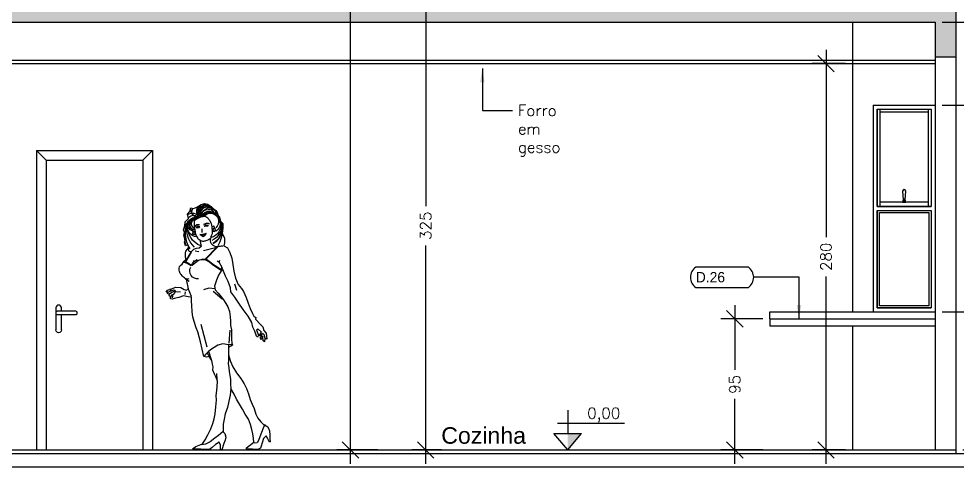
# Model space of a CAD drawing. Header units: millimetres. Extents: x -4228 to 27092, y -6721 to 984.
# Drawn here: x 24663 to 25344, y -1583 to -1258 of the extents above; entities that cross this region are included whole.
import ezdxf
from ezdxf.enums import TextEntityAlignment as Align

# ---------------------------------------------------------------- set-up
doc = ezdxf.new("R2010")
doc.units = ezdxf.units.MM
doc.header["$LTSCALE"] = 50
doc.layers.get('0').update_dxf_attribs({"lineweight": 0})
for name, color, linetype in [('bancadas', 3, 'Continuous'), ('borda100', 3, 'Continuous'), ('cobertura', 2, 'Continuous'), ('cota', 1, 'Continuous'), ('esquadrias', 3, 'Continuous'), ('gesso', 7, 'Continuous'), ('HACHURA', 2, 'Continuous'), ('hatch', 2, 'Continuous'), ('PAREDE2', 4, 'Continuous'), ('PAREDES', 6, 'Continuous'), ('PENA01', 3, 'Continuous'), ('PENA02', 2, 'Continuous'), ('piso', 2, 'Continuous'), ('QLEADER', 7, 'Continuous'), ('TEXTO', 7, 'Continuous'), ('textocod_100', 7, 'Continuous')]:
    doc.layers.add(name, color=color, linetype=linetype)
doc.styles.add('ARIAL', font='arial.ttf')
doc.styles.add('CODIGO', font='bgothl.ttf')
doc.styles.add('COTA', font='simplex.shx')
doc.styles.add('ROMANS', font='romans.shx')
doc.dimstyles.new('1_50', dxfattribs={"dimscale": 0, "dimtxt": 8, "dimasz": 12, "dimexe": 10, "dimexo": 5, "dimgap": 4, "dimtad": 0, "dimdec": 0, "dimzin": 1, "dimdsep": 46, "dimtxsty": 'ROMANS', "dimblk": 'OBLIQUE', "dimcen": 10, "dimdle": 10, "dimclrd": 1, "dimclre": 1, "dimclrt": 7, "dimaunit": 1, "dimadec": 0, "dimazin": 0, "dimtm": 1e-09, "dimtfac": 1, "dimtdec": 0, "dimtmove": 2, "dimatfit": 3, "dimldrblk": 'OBLIQUE', "dimfxl": 1, "dimtolj": 1, "dimtzin": 0, "dimarcsym": 0})
doc.dimstyles.new('LEADER_50', dxfattribs={"dimscale": 0, "dimtxt": 8, "dimasz": 10, "dimexe": 10, "dimexo": 5, "dimgap": 4, "dimtad": 0, "dimdec": 0, "dimzin": 1, "dimdsep": 46, "dimtxsty": 'ROMANS', "dimcen": 10, "dimdle": 10, "dimclrd": 9, "dimclre": 9, "dimclrt": 7, "dimaunit": 1, "dimadec": 0, "dimazin": 0, "dimtm": 1e-09, "dimtfac": 1, "dimtdec": 0, "dimtmove": 2, "dimatfit": 3, "dimfxl": 1, "dimtolj": 1, "dimtzin": 0, "dimarcsym": 0})

# ---------------------------------------------------------------- blocks, each defined once
blk = doc.blocks.new('MAÇANETA')
at = {"layer": 'PENA01', "linetype": 'Continuous', "lineweight": 30}
for p, q in [((-4.49, 194.51), (-4.49, -15.49)), ((-13.49, 69.51), (-13.49, 69.51))]:
    blk.add_line(p, q, dxfattribs=at)
at = {"layer": 'PENA01', "linetype": 'Continuous', "lineweight": 30, "flags": 128}
for points in [[(-15.49, 85.01), (-15.49, 87.51, -0.414214), (-13.49, 89.51, -0.414214), (-11.49, 87.51), (-11.49, 71.51)], [(-15.49, 71.51), (-15.49, 82.67, -0.414214)]]:
    blk.add_lwpolyline(points, format="xyb", dxfattribs=at)
at = {"layer": 'PENA01', "linetype": 'Continuous', "lineweight": 30}
for start, end in [(180, 270), (270, 0)]:
    blk.add_arc((-13.49, 71.51), 2, start, end, dxfattribs=at)
at = {"layer": 'PENA02', "linetype": 'Continuous', "lineweight": 30, "flags": 128}
blk.add_lwpolyline([(-11.44, 84.01), (-11.44, 83.67, -0.414214), (-12.44, 82.67), (-26.01, 82.67, -0.414214), (-27.01, 83.67), (-27.01, 84.01, -0.414214), (-26.01, 85.01), (-12.44, 85.01, -0.414214)], format="xyb", close=True, dxfattribs=at)
blk = doc.blocks.new('Maçaneta_01')
at = {"layer": 'cobertura', "linetype": 'Continuous', "lineweight": 30, "xscale": -1}
blk.add_blockref('MAÇANETA', (-17199.69, -15067.91), dxfattribs=at)
blk = doc.blocks.new('A$C09BD5356')
at = {"color": 3}
for p, q in [((-2007.7, 2128.61), (-1999.16, 2119.9)), ((-1992.03, 2125.88), (-1994.66, 2125.35)), ((-1989.31, 2125), (-1985.37, 2118.32)), ((-1985.31, 2106.65), (-1987.9, 2104.86)), ((-2010.75, 2092.43), (-2004.46, 2097.88)), ((-2015.45, 2062.25), (-2016.21, 2071.08)), ((-2000.43, 2059.36), (-1996.21, 2074.93)), ((-2015.25, 2059.27), (-2015.34, 2060.94))]:
    blk.add_line(p, q, dxfattribs=at)
for points in [[(-2002.85, 2002.95), (-2004.25, 2006.6), (-2005.08, 2009.97), (-2005.95, 2013.37), (-2006.35, 2018.17), (-2006.71, 2022.84), (-2006.59, 2026.09), (-2007.03, 2029.52), (-2007.34, 2032.1), (-2007.42, 2035.95), (-2006.53, 2038.42), (-2005.38, 2040.82), (-2004.2, 2043.46), (-2004.4, 2045.9), (-2004.08, 2047.7), (-2003.57, 2050.21), (-2001.82, 2053.02), (-1999.8, 2052.49), (-1997.96, 2052.9), (-1995.76, 2063.14), (-1993.89, 2069.98), (-1992.74, 2072.8), (-1991.34, 2077.17), (-1990.4, 2080.25), (-1989.96, 2083.71), (-1989.7, 2088.44), (-1989.54, 2090.95), (-1989.41, 2093.99), (-1987.19, 2094.12), (-1983.97, 2094.74), (-1980.8, 2093.76), (-1977.44, 2093.01), (-1976.1, 2092.51), (-1975.01, 2092.79), (-1975.1, 2094.37), (-1974.04, 2094.72), (-1974.21, 2095.85), (-1973.01, 2096.34), (-1973.08, 2097.26), (-1972.05, 2097.25), (-1972.82, 2098.81), (-1975.89, 2099.6), (-1978.5, 2100.75), (-1982.21, 2100.55), (-1984.41, 2099.26), (-1985.76, 2098.74), (-1987.48, 2099.73), (-1986.32, 2105.14), (-1986.18, 2105.59), (-1985.54, 2106.44), (-1984.72, 2107.22), (-1984.08, 2107.78), (-1983.26, 2108.44), (-1982.34, 2109.54), (-1981.6, 2110.31), (-1981.24, 2111.54), (-1980.98, 2112.6), (-1981.02, 2113.63), (-1981.25, 2115.04), (-1982.06, 2115.97), (-1982.98, 2116.78), (-1983.75, 2117.95), (-1984.55, 2118.77), (-1985.68, 2119.97), (-1985.38, 2122.41), (-1985.3, 2124.49), (-1985.62, 2125.59), (-1986.74, 2126.97), (-1987.58, 2128.47), (-1986.94, 2129.95), (-1985.35, 2129.27), (-1984.74, 2131.85), (-1985.19, 2133.15), (-1984.32, 2136.72), (-1984.7, 2138.66), (-1984.02, 2140.42), (-1984.92, 2143.15), (-1985.19, 2145.91), (-1987.34, 2148.11), (-1986.76, 2151.12), (-1988.47, 2152.99), (-1989.03, 2155.65), (-1990.91, 2155.1), (-1993.26, 2156.1), (-1996.12, 2157.77), (-1998.62, 2158.49), (-2000.68, 2158.07), (-2003.12, 2156.53), (-2005.68, 2153.69), (-2007.18, 2150.9), (-2008.96, 2149.04), (-2009.53, 2146.32), (-2011.17, 2144.77), (-2011.08, 2141.52), (-2010.71, 2137.81), (-2012.21, 2134.96), (-2012.34, 2131.43), (-2011.78, 2129.23), (-2014.36, 2127.86), (-2015.97, 2124.72), (-2017.48, 2120.74), (-2018.14, 2116.44), (-2018.76, 2111.78), (-2019.91, 2106.98), (-2021.74, 2102.57), (-2024.06, 2099.78), (-2025.41, 2097.81), (-2027.2, 2093.79), (-2028.59, 2089.67), (-2030.06, 2086.03), (-2031.74, 2082.61), (-2032.63, 2080.89), (-2033.91, 2079.91), (-2033.81, 2078.74), (-2037.4, 2074.7), (-2038.82, 2073.43), (-2039.4, 2070.89), (-2041.17, 2069.06), (-2041.51, 2064.86), (-2040.2, 2065.59), (-2040.03, 2063.15), (-2039.15, 2063.81), (-2038.92, 2066.89), (-2037.55, 2064.37), (-2036.98, 2065.79), (-2037.89, 2066.74), (-2038.28, 2068.3), (-2036.83, 2066.88), (-2036.48, 2067.48), (-2037.85, 2069.75), (-2035.54, 2071.75), (-2034.52, 2071.18), (-2035.77, 2067.58), (-2035.11, 2066.28), (-2034.36, 2067.08), (-2033.21, 2070.47), (-2031.83, 2073.11), (-2031.17, 2076.53), (-2028.75, 2080.83), (-2025.33, 2085.37), (-2022.34, 2089.88), (-2019.45, 2093.86), (-2016.68, 2097.59), (-2016.38, 2100.24), (-2014.81, 2104.65), (-2013.12, 2108.46), (-2011.66, 2111.84), (-2010.59, 2114.45), (-2010.1, 2113.17), (-2010.45, 2112.75), (-2008.07, 2109.11), (-2006.89, 2105.6), (-2005.31, 2101.59), (-2005.89, 2099.05), (-2007.88, 2096.63), (-2009.95, 2094.06), (-2011.69, 2092.06), (-2013.19, 2089.59), (-2014.61, 2087.16), (-2015.79, 2083.98), (-2016.27, 2080.41), (-2016.39, 2077.27), (-2016.55, 2074.41), (-2017.1, 2071.27), (-2017.15, 2067.7), (-2017.16, 2064.87), (-2017.46, 2062.12), (-2017.75, 2060.74), (-2015.18, 2059.14), (-2015.07, 2054.01), (-2016.5, 2049.57), (-2018.15, 2045.8), (-2020.6, 2041.7), (-2023.56, 2037.87), (-2026.02, 2034.07), (-2027.52, 2030.97), (-2028.91, 2027.09), (-2030.03, 2023.38), (-2031.42, 2019.96), (-2032.82, 2017.07), (-2034.04, 2013.23), (-2035.4, 2010.48), (-2037.35, 2007.87), (-2039.41, 2005.8), (-2039.95, 2005.77), (-2042.17, 2004.33), (-2043.47, 2001.75), (-2043.63, 1998.75), (-2043.74, 1996.17), (-2043.93, 1994.05), (-2043.47, 1993.91), (-2042.26, 1996.23), (-2041.04, 1998.13), (-2039.25, 1996.36), (-2038.41, 1993.43), (-2037.76, 1990.98), (-2037.2, 1989.6), (-2035.26, 1988.82), (-2031.65, 1989.01), (-2027.63, 1988.92), (-2027.45, 1989.87), (-2032.55, 1993.75), (-2032.36, 1996.29), (-2031.88, 1999.64), (-2031.27, 2002.57), (-2030.22, 2006.03), (-2028.83, 2009.7), (-2026.69, 2013.05), (-2024.77, 2016.71), (-2022.66, 2020.09), (-2020.67, 2023.58), (-2019.05, 2026.9), (-2016.7, 2030.98), (-2016.27, 2026.28), (-2015.33, 2022.13), (-2014.34, 2017.75), (-2012.87, 2013.33), (-2012.01, 2009.65), (-2011.32, 2006.36), (-2011.33, 2003.11), (-2011.45, 2001.06), (-2012.55, 1999.72), (-2013.24, 1997.35), (-2012.76, 1995.09), (-2011.81, 1992.86), (-2010.49, 1988.48), (-2009.64, 1988.64), (-2009.55, 1991.79), (-2008.62, 1993.91), (-2006.06, 1992.13), (-2003.74, 1990.03), (-2002.05, 1988.72), (-1990.24, 1989.11), (-1992.56, 1990.72), (-1997.04, 1992.65), (-1998.9, 1995.51), (-2000.79, 1998.81)], [(-1998.28, 2142.87), (-1998.91, 2143.44), (-1999.87, 2143.62), (-2001.07, 2143.34), (-2000.62, 2142.84), (-1999.38, 2142.84)], [(-1995.35, 2142.46), (-1994.15, 2142.74), (-1993.37, 2142.35), (-1992.7, 2141.92), (-1993.97, 2141.86), (-1994.86, 2142.08)]]:
    blk.add_lwpolyline(points, close=True, dxfattribs=at)
blk.add_lwpolyline([(-2011.43, 2128.98, -0.020284), (-2009.93, 2129.01, -0.026411), (-2008.78, 2128.93, -0.02537), (-2007.52, 2128.72, 0.052201), (-2006.91, 2128.64, 0.079649), (-2006.49, 2128.7, 0.0274), (-2005.35, 2129.13, 0.064224), (-2003.92, 2129.99, 0.095562), (-2003.18, 2130.84, 0.067457), (-2002.77, 2131.86, 0.068453), (-2002.65, 2132.93, 0.015418), (-2002.71, 2134.05, 0.036407), (-2002.78, 2134.52, 0.010682), (-2002.89, 2134.92, 0.005072), (-2003.13, 2135.76, 0.071926), (-2003.86, 2137.32, -0.136143), (-2004.14, 2138.2, -0.027759), (-2004.13, 2138.79, -0.010924), (-2003.98, 2140.29, -0.00111), (-2003.8, 2141.84, -0.00196), (-2003.69, 2142.72, -0.007774), (-2003.57, 2143.55, -0.008885), (-2003.44, 2144.27, -0.066599), (-2003.2, 2144.95, -0.028416), (-2002.37, 2146.42, -0.018952), (-2001.92, 2147.06, -0.012602), (-2001.19, 2147.97, -0.049379), (-2000.15, 2148.98, -0.081142), (-1999.37, 2149.42, -0.084835), (-1998.62, 2149.55, -0.051244), (-1997.37, 2149.44, -0.023778), (-1995.76, 2149.04, -0.035158), (-1994.71, 2148.65, -0.017377), (-1993.98, 2148.28, -0.010628), (-1992.81, 2147.61, -0.036371), (-1991.44, 2146.64, -0.213264), (-1991.3, 2146.37, -0.017518), (-1991.3, 2146.09, -0.004541), (-1991.34, 2145.02, -0.001839), (-1991.47, 2142.52, -0.010771), (-1991.5, 2142.09, -0.040879), (-1991.64, 2141.3, 0.023639), (-1991.93, 2139.94, 0.026713), (-1992.05, 2138.9, -0.033216), (-1992.16, 2138.06, -0.04038), (-1992.3, 2137.55, -0.014672), (-1992.84, 2136.2, -0.028256), (-1993.56, 2134.77, -0.074544), (-1993.94, 2134.3, -0.029759), (-1994.24, 2134.06, -0.014016), (-1994.9, 2133.6, -0.017969), (-1995.51, 2133.24, -0.01677), (-1996.18, 2132.9, -0.093125), (-1997.18, 2132.64, -0.057692), (-1998.82, 2132.73, -0.039623), (-1999.7, 2132.95, -0.026334), (-2000.95, 2133.45, -0.062157), (-2001.63, 2133.87, -0.041541), (-2002.5, 2134.7)], format="xyb", dxfattribs=at)
for points in [[(-2004.37, 2140.95), (-2005.57, 2141.24), (-2005.03, 2143.15), (-2004.15, 2142.55)], [(-1998.05, 2144.23), (-1999.11, 2144.73), (-2000.41, 2145.19), (-2001.79, 2144.7)], [(-1998.03, 2144.13), (-1999.09, 2144.63), (-2000.39, 2145.09), (-2001.77, 2144.6)], [(-1998.03, 2144.07), (-1999.09, 2144.57), (-2000.39, 2145.03), (-2001.77, 2144.54)], [(-1998.54, 2142.91), (-1999.19, 2143.46), (-1999.77, 2143.73), (-2000.56, 2143.69), (-2001.1, 2143.3), (-2001.37, 2143.32)], [(-1996.56, 2141.13), (-1996.6, 2138.62)], [(-1995.27, 2142.42), (-1994.5, 2142.8), (-1993.94, 2142.91), (-1993.54, 2142.58), (-1993, 2142.27), (-1992.71, 2141.96)], [(-1995.16, 2143.75), (-1994.05, 2143.92), (-1993.11, 2143.78), (-1992.05, 2142.95)], [(-1995.13, 2143.65), (-1994.03, 2143.83), (-1993.09, 2143.68), (-1992.03, 2142.86)], [(-1995.13, 2143.59), (-1994.03, 2143.77), (-1993.09, 2143.62), (-1992.03, 2142.8)], [(-1992.26, 2138.53), (-1990.74, 2139.26), (-1990.63, 2140.95), (-1991.93, 2140.75)], [(-1999.69, 2137.86), (-1998.21, 2137.25), (-1997.15, 2137.03), (-1995.34, 2137.27), (-1997.14, 2137.45), (-1998.09, 2137.67), (-1999.69, 2137.86), (-1998.21, 2136.82), (-1997.15, 2136.39), (-1995.52, 2137.16), (-1997.54, 2135.8), (-1998.42, 2136.33), (-1999.79, 2137.75)], [(-2007.26, 2128.6), (-1998.68, 2119.9)], [(-2006.12, 2127.9), (-1997.72, 2125.94)], [(-1995.19, 2133.58), (-1996.27, 2128.97), (-1994.86, 2127.69), (-1992.77, 2127.47), (-1990.84, 2126.85), (-1989.36, 2125.29), (-1987.98, 2125.43), (-1987.55, 2126.77), (-1987.73, 2128.05)], [(-1989.08, 2125.05), (-1985.26, 2118.7)], [(-2010.62, 2114.28), (-2008.59, 2118.18), (-2009.11, 2119.43)], [(-2010.32, 2112.16), (-2006.48, 2114.54), (-2004.13, 2116.12), (-2001.97, 2117.97), (-1999.44, 2119.46), (-1996.72, 2119.64), (-1994, 2119.11)], [(-2009.85, 2112.93), (-2006.94, 2114.75), (-2004.67, 2116.18), (-2002.66, 2117.94), (-1999.85, 2119.8), (-1997.45, 2120.14), (-1994.41, 2119.28), (-1992.33, 2117.72), (-1989.91, 2115.8), (-1988.14, 2116.7), (-1985.37, 2118.35), (-1983.99, 2117.84)], [(-2008.73, 2117.9), (-2007.31, 2118.85)], [(-1989.31, 2115.59), (-1987.06, 2116.82), (-1984.81, 2117.88), (-1983.4, 2117.53)], [(-2020.87, 2098.46), (-2019.51, 2102.87)], [(-2005.79, 2099.55), (-2001.51, 2100.06), (-1997.73, 2099.08)], [(-1989.41, 2094.3), (-1987.31, 2099.84)], [(-1985.1, 2095.69), (-1985.44, 2097.5)], [(-1978.58, 2097.82), (-1981.91, 2097.66)], [(-1976.37, 2095.55), (-1977.28, 2095.98), (-1977.95, 2097), (-1978.54, 2097.92), (-1977.31, 2097.74), (-1976.04, 2097.06), (-1974.31, 2095.92)], [(-1973.39, 2097.37), (-1974.87, 2098.08), (-1976.25, 2098.62), (-1977.31, 2098.87), (-1978.33, 2098.77), (-1978.05, 2098.17)], [(-1976.28, 2093.46), (-1976.58, 2094.49), (-1976.22, 2095.86), (-1975.1, 2094.23)], [(-1974.73, 2098.08), (-1975.47, 2099.32), (-1974.3, 2099.31)], [(-2040.45, 2065.45), (-2039.87, 2067.57), (-2038.63, 2068.98)], [(-2017.75, 2061.2), (-2015.13, 2060.93), (-2011.17, 2061.66), (-2007.71, 2060.87), (-2005.25, 2059.16), (-2002.57, 2057.48), (-2001.03, 2056.17), (-1999.3, 2054.42), (-1997.96, 2052.9)], [(-2003.39, 2050.7), (-2001.52, 2056.41)], [(-2016.88, 2030.91), (-2016.66, 2033.56), (-2016.6, 2037.2), (-2016.34, 2039.88), (-2015.86, 2042.6), (-2015.47, 2045.22), (-2015.17, 2048.08), (-2015.26, 2050.38), (-2015.24, 2054.33)], [(-2001.86, 2053.13), (-2000.39, 2055.42)], [(-2007.17, 2037.18), (-2007.11, 2041.14)], [(-2040.09, 2005.91), (-2039.14, 2003.39), (-2037.92, 2000.38), (-2036.77, 1997.55), (-2035.76, 1995.04), (-2034.92, 1993.41), (-2032.73, 1993.18)], [(-2011.45, 2001.23), (-2008.15, 1998.46), (-2005.64, 1996.51), (-2002.41, 1994.16), (-1999.23, 1992.55), (-1996.72, 1991.9)]]:
    blk.add_lwpolyline(points, dxfattribs=at)
at = {"color": 3, "const_width": 0.292}
for points in [[(-2000.34, 2143.16, 1), (-1999.72, 2143.16, 1)], [(-1994.44, 2142.31, 1), (-1993.81, 2142.31, 1)]]:
    blk.add_lwpolyline(points, format="xyb", close=True, dxfattribs=at)
at = {"color": 3}
for centre, radius in [((-2005.19, 2140.32), 1.06), ((-2005.19, 2140.32), 0.89), ((-1991.27, 2138.19), 1.06), ((-1991.27, 2138.19), 0.89)]:
    blk.add_circle(centre, radius, dxfattribs=at)
for centre, radius, start, end in [((-2001.97, 2146.97), 6.32, 25.76803, 159.6228), ((-2002.11, 2149.74), 5.75, 357.55725, 183.3533), ((-2001.31, 2148.98), 5.54, 9.12089, 132.07068), ((-2000.21, 2152.06), 5.03, 326.21807, 155.51311), ((-2000.51, 2151.41), 4.82, 340.08927, 140.70853), ((-2000.17, 2151.92), 5.42, 332.81955, 113.77013), ((-1999.81, 2152.22), 5.57, 329.53436, 89.66106), ((-1998.4, 2153.88), 4.37, 292.78242, 56.33863), ((-2000.94, 2153.26), 7.79, 325.53943, 17.135), ((-1993.6, 2152.88), 3.77, 258.87306, 27.18045), ((-1993.82, 2154.17), 4.7, 275.65499, 14.78785), ((-2002.29, 2145.13), 7.31, 38.94837, 207.60972), ((-2002.33, 2145.01), 6.93, 42.23833, 233.19616), ((-2002.64, 2146.14), 5.65, 43.02055, 229.71896), ((-2003.24, 2142.9), 9.72, 44.20624, 108.91934), ((-1990, 2146.25), 5.65, 57.16203, 146.66406), ((-1993.47, 2142.3), 6.76, 271.42575, 98.08075), ((-1993.19, 2144.59), 3.62, 303.08744, 89.48836), ((-1990.84, 2146.34), 4.1, 30.95329, 122.00946), ((-1991.84, 2144.06), 4.81, 288.74985, 104.19213), ((-1992.46, 2143.59), 3.98, 301.34345, 88.86674), ((-1991.21, 2144.19), 3.46, 283.82403, 101.36086), ((-1993.13, 2139.5), 8.84, 6.85231, 78.74714), ((-2004.09, 2135.21), 19.23, 343.78224, 39.14), ((-1998.58, 2142.19), 12.42, 167.68483, 243.11064), ((-1987.46, 2141), 23.4, 180.30597, 209.89033), ((-1999.64, 2142.99), 10.62, 167.95927, 248.89124), ((-1998.64, 2140.8), 11.57, 152.62091, 240.17903), ((-2000.09, 2144.54), 10.01, 176.46631, 250.85759), ((-2001.04, 2142.63), 14.19, 290.4539, 6.3601), ((-2002.85, 2140.77), 16.7, 311.89532, 20.18515), ((-2005.28, 2138.02), 19.9, 327.52217, 24.88727), ((-1993.85, 2111.97), 5.51, 263.88705, 28.27504), ((-1995.12, 2114.69), 5.45, 12.3558, 73.03677), ((-1973.33, 2120.65), 17.73, 184.40919, 188.28473), ((-1986.83, 2109.47), 3.14, 252.34939, 303.40743)]:
    blk.add_arc(centre, radius, start, end, dxfattribs=at)
blk = doc.blocks.new('MulherGostosa-1')
at = {"layer": 'hatch', "linetype": 'Continuous', "xscale": -1.050000000000182, "yscale": 1.050000000000182, "zscale": 1.05}
blk.add_blockref('A$C09BD5356', (-978.92, -2246.92), dxfattribs=at)
blk = doc.blocks.new('_OBLIQUE')
at = {"color": 0, "linetype": 'ByBlock'}
blk.add_line((-0.5, -0.5), (0.5, 0.5), dxfattribs=at)
blk = doc.blocks.new('*D235')
at = {"layer": 'cota', "color": 1, "linetype": 'Continuous', "lineweight": -2}
for p, q in [((24957.85, -1235.24), (24957.85, -1393.45)), ((25022.52, -1245.24), (24947.85, -1245.24)), ((24957.85, -1580.24), (24957.85, -1422.02)), ((24969.33, -1570.24), (24947.85, -1570.24))]:
    blk.add_line(p, q, dxfattribs=at)
at = {"layer": 'Defpoints', "color": 0, "linetype": 'Continuous', "lineweight": 30}
for p in [(25027.52, -1245.24), (24957.85, -1570.24), (24974.33, -1570.24)]:
    blk.add_point(p, dxfattribs=at)
at = {"layer": 'cota', "color": 1, "linetype": 'Continuous', "lineweight": -2, "xscale": 12, "yscale": 12, "zscale": 12}
for p, rotation in [((24957.85, -1245.24), 90), ((24957.85, -1570.24), 270)]:
    blk.add_blockref('_OBLIQUE', p, dxfattribs=dict(at, rotation=rotation))
at = {"layer": 'cota', "color": 7, "linetype": 'Continuous', "lineweight": 30, "insert": (24957.85, -1407.74), "char_height": 8, "attachment_point": 5, "rotation": 90, "style": 'ROMANS'}
blk.add_mtext('\\A1;325', dxfattribs=at)
blk = doc.blocks.new('*D239')
at = {"layer": 'cota', "color": 1, "linetype": 'Continuous', "lineweight": -2}
for p, q in [((25383.01, -1460.24), (25383.01, -1506.52)), ((25332.52, -1470.24), (25393.01, -1470.24)), ((25383.01, -1580.24), (25383.01, -1533.95)), ((25347.52, -1570.24), (25393.01, -1570.24))]:
    blk.add_line(p, q, dxfattribs=at)
at = {"layer": 'Defpoints', "color": 0, "linetype": 'Continuous', "lineweight": 30}
for p in [(25327.52, -1470.24), (25342.52, -1570.24), (25383.01, -1570.24)]:
    blk.add_point(p, dxfattribs=at)
at = {"layer": 'cota', "color": 1, "linetype": 'Continuous', "lineweight": -2, "xscale": 12, "yscale": 12, "zscale": 12}
for p, rotation in [((25383.01, -1470.24), 90), ((25383.01, -1570.24), 270)]:
    blk.add_blockref('_OBLIQUE', p, dxfattribs=dict(at, rotation=rotation))
at = {"layer": 'cota', "color": 7, "linetype": 'Continuous', "lineweight": 30, "insert": (25383.01, -1520.24), "char_height": 8, "attachment_point": 5, "rotation": 90, "style": 'ROMANS'}
blk.add_mtext('\\A1;100', dxfattribs=at)
blk = doc.blocks.new('*D240')
at = {"layer": 'cota', "color": 1, "linetype": 'Continuous', "lineweight": -2}
for p, q in [((25383.01, -1310.24), (25383.01, -1365.8)), ((25332.52, -1320.24), (25393.01, -1320.24)), ((25383.01, -1480.24), (25383.01, -1393.23)), ((25332.52, -1470.24), (25393.01, -1470.24))]:
    blk.add_line(p, q, dxfattribs=at)
at = {"layer": 'Defpoints', "color": 0, "linetype": 'Continuous', "lineweight": 30}
for p in [(25327.52, -1320.24), (25383.01, -1320.24), (25327.52, -1470.24)]:
    blk.add_point(p, dxfattribs=at)
at = {"layer": 'cota', "color": 1, "linetype": 'Continuous', "lineweight": -2, "xscale": 12, "yscale": 12, "zscale": 12}
for p, rotation in [((25383.01, -1320.24), 90), ((25383.01, -1470.24), 270)]:
    blk.add_blockref('_OBLIQUE', p, dxfattribs=dict(at, rotation=rotation))
at = {"layer": 'cota', "color": 7, "linetype": 'Continuous', "lineweight": 30, "insert": (25383.01, -1379.52), "char_height": 8, "attachment_point": 5, "rotation": 90, "style": 'ROMANS'}
blk.add_mtext('\\A1;150', dxfattribs=at)
blk = doc.blocks.new('*D241')
at = {"layer": 'cota', "color": 1, "linetype": 'Continuous', "lineweight": -2}
for p, q in [((25412.57, -1310.24), (25412.57, -1430.95)), ((25332.52, -1320.24), (25422.57, -1320.24)), ((25412.57, -1580.24), (25412.57, -1459.52)), ((25357.13, -1570.24), (25422.57, -1570.24))]:
    blk.add_line(p, q, dxfattribs=at)
at = {"layer": 'Defpoints', "color": 0, "linetype": 'Continuous', "lineweight": 30}
for p in [(25327.52, -1320.24), (25352.13, -1570.24), (25412.57, -1570.24)]:
    blk.add_point(p, dxfattribs=at)
at = {"layer": 'cota', "color": 1, "linetype": 'Continuous', "lineweight": -2, "xscale": 12, "yscale": 12, "zscale": 12}
for p, rotation in [((25412.57, -1320.24), 90), ((25412.57, -1570.24), 270)]:
    blk.add_blockref('_OBLIQUE', p, dxfattribs=dict(at, rotation=rotation))
at = {"layer": 'cota', "color": 7, "linetype": 'Continuous', "lineweight": 30, "insert": (25412.57, -1445.24), "char_height": 8, "attachment_point": 5, "rotation": 90, "style": 'ROMANS'}
blk.add_mtext('\\A1;250', dxfattribs=at)
blk = doc.blocks.new('*D242')
at = {"layer": 'cota', "color": 1, "linetype": 'Continuous', "lineweight": -2}
for p, q in [((25412.57, -1250.24), (25412.57, -1282.45)), ((25332.52, -1260.24), (25422.57, -1260.24)), ((25412.57, -1330.24), (25412.57, -1303.02)), ((25337.52, -1320.24), (25422.57, -1320.24))]:
    blk.add_line(p, q, dxfattribs=at)
at = {"layer": 'Defpoints', "color": 0, "linetype": 'Continuous', "lineweight": 30}
for p in [(25327.52, -1260.24), (25412.57, -1260.24), (25332.52, -1320.24)]:
    blk.add_point(p, dxfattribs=at)
at = {"layer": 'cota', "color": 1, "linetype": 'Continuous', "lineweight": -2, "xscale": 12, "yscale": 12, "zscale": 12}
for p, rotation in [((25412.57, -1260.24), 90), ((25412.57, -1320.24), 270)]:
    blk.add_blockref('_OBLIQUE', p, dxfattribs=dict(at, rotation=rotation))
at = {"layer": 'cota', "color": 7, "linetype": 'Continuous', "lineweight": 30, "insert": (25412.57, -1292.74), "char_height": 8, "attachment_point": 5, "rotation": 90, "style": 'ROMANS'}
blk.add_mtext('\\A1;60', dxfattribs=at)
blk = doc.blocks.new('*D250')
at = {"layer": 'cota', "color": 1, "linetype": 'Continuous', "lineweight": -2}
for p, q in [((24903.27, -740.24), (24903.27, -1145.95)), ((24923.18, -750.24), (24893.27, -750.24)), ((24903.27, -1580.24), (24903.27, -1174.52)), ((24923.18, -1570.24), (24893.27, -1570.24))]:
    blk.add_line(p, q, dxfattribs=at)
at = {"layer": 'Defpoints', "color": 0, "linetype": 'Continuous', "lineweight": 30}
for p in [(24928.18, -750.24), (24903.27, -1570.24), (24928.18, -1570.24)]:
    blk.add_point(p, dxfattribs=at)
at = {"layer": 'cota', "color": 1, "linetype": 'Continuous', "lineweight": -2, "xscale": 12, "yscale": 12, "zscale": 12}
for p, rotation in [((24903.27, -750.24), 90), ((24903.27, -1570.24), 270)]:
    blk.add_blockref('_OBLIQUE', p, dxfattribs=dict(at, rotation=rotation))
at = {"layer": 'cota', "color": 7, "linetype": 'Continuous', "lineweight": 30, "insert": (24903.27, -1160.24), "char_height": 8, "attachment_point": 5, "rotation": 90, "style": 'ROMANS'}
blk.add_mtext('\\A1;820', dxfattribs=at)
blk = doc.blocks.new('*D213')
at = {"layer": 'cota', "color": 1, "linetype": 'Continuous', "lineweight": -2}
for p, q in [((25248.31, -1280.24), (25248.31, -1415.95)), ((25262.52, -1290.24), (25238.31, -1290.24)), ((25248.31, -1580.24), (25248.31, -1444.52)), ((25262.52, -1570.24), (25238.31, -1570.24))]:
    blk.add_line(p, q, dxfattribs=at)
at = {"layer": 'Defpoints', "color": 0, "linetype": 'Continuous', "lineweight": 30}
for p in [(25267.52, -1290.24), (25248.31, -1570.24), (25267.52, -1570.24)]:
    blk.add_point(p, dxfattribs=at)
at = {"layer": 'cota', "color": 1, "linetype": 'Continuous', "lineweight": -2, "xscale": 12, "yscale": 12, "zscale": 12}
for p, rotation in [((25248.31, -1290.24), 90), ((25248.31, -1570.24), 270)]:
    blk.add_blockref('_OBLIQUE', p, dxfattribs=dict(at, rotation=rotation))
at = {"layer": 'cota', "color": 7, "linetype": 'Continuous', "lineweight": 30, "insert": (25248.31, -1430.24), "char_height": 8, "attachment_point": 5, "rotation": 90, "style": 'ROMANS'}
blk.add_mtext('\\A1;280', dxfattribs=at)
blk = doc.blocks.new('*D216')
at = {"layer": 'cota', "color": 1, "linetype": 'Continuous', "lineweight": -2}
for p, q in [((25182.09, -1465.24), (25182.09, -1512.26)), ((25202.52, -1475.24), (25172.09, -1475.24)), ((25182.09, -1580.24), (25182.09, -1533.21)), ((25202.52, -1570.24), (25172.09, -1570.24))]:
    blk.add_line(p, q, dxfattribs=at)
at = {"layer": 'Defpoints', "color": 0, "linetype": 'Continuous', "lineweight": 30}
for p in [(25207.52, -1475.24), (25182.09, -1570.24), (25207.52, -1570.24)]:
    blk.add_point(p, dxfattribs=at)
at = {"layer": 'cota', "color": 1, "linetype": 'Continuous', "lineweight": -2, "xscale": 12, "yscale": 12, "zscale": 12}
for p, rotation in [((25182.09, -1475.24), 90), ((25182.09, -1570.24), 270)]:
    blk.add_blockref('_OBLIQUE', p, dxfattribs=dict(at, rotation=rotation))
at = {"layer": 'cota', "color": 7, "linetype": 'Continuous', "lineweight": 30, "insert": (25182.09, -1522.74), "char_height": 8, "attachment_point": 5, "rotation": 90, "style": 'ROMANS'}
blk.add_mtext('\\A1;95', dxfattribs=at)

msp = doc.modelspace()

# ---------------------------------------------------------------- hatches: boundary and pattern name
at = {"layer": 'HACHURA', "linetype": 'Continuous', "lineweight": 30}
h = msp.add_hatch(dxfattribs=at)
h.set_pattern_fill('AR-CONC', color=256, scale=0.2, style=0)
h.set_pattern_definition([(50, (27656.342, -5360.663), (36.43693, -3.18782), [3.81, -41.91]), (355, (27656.342, -5360.663), (-7.04857, 38.21133), [3.048, -33.528]), (100.451, (27659.38, -5360.93), (29.3885, 35.02334), [3.238, -35.618]), (46.1842, (27656.342, -5350.503), (54.2158, -8.40847), [5.715, -62.865]), (96.6356, (27660.86, -5351.204), (47.48085, 49.4851), [4.857, -53.427]), (351.184, (27656.34, -5350.503), (47.4809, 49.485), [4.572, -50.292]), (21, (27661.422, -5353.043), (30.32298, -20.4531), [3.81, -41.91]), (326, (27661.422, -5353.043), (12.3604, 36.8376), [3.048, -33.528]), (71.4514, (27663.95, -5354.748), (42.6833, 16.38457), [3.238, -35.618]), (37.5, (27656.342, -5360.663), (0.61772, 16.911008), [0, -33.1216, 0, -34.036, 0, -33.655]), (7.5, (27656.342, -5360.663), (13.36393, 20.036115), [0, -19.4056, 0, -32.3596, 0, -12.827]), (327.5, (27645.014, -5360.663), (27.11812, -1.14575), [0, -12.7, 0, -39.624, 0, -52.578]), (317.5, (27639.934, -5360.663), (29.62584, 5.0853), [0, -16.51, 0, -26.3144, 0, -37.338])])
h.paths.add_polyline_path([(25342.52, -1245.24), (25327.52, -1245.24), (25327.52, -1245.74), (25042.52, -1245.74), (25042.52, -1245.24), (23977.25, -1245.24), (23977.11, -1245.38), (23976.68, -1245.24), (22842.52, -1245.24), (22842.52, -1310.24), (22862.52, -1310.24), (22862.52, -1260.24), (23402.52, -1260.24), (23402.52, -1310.24), (23417.52, -1310.24), (23417.52, -1260.24), (23557.52, -1260.24), (23557.52, -1290.24), (23572.52, -1290.24), (23572.52, -1260.24), (24547.52, -1260.24), (24547.52, -1290.24), (24562.52, -1290.24), (24562.52, -1260.24), (25327.52, -1260.24), (25327.52, -1285.24), (25342.52, -1285.24)])

# ---------------------------------------------------------------- linework, layer by layer
at = {"layer": 'bancadas', "linetype": 'Continuous', "lineweight": 30}
for p, q in [((25207.52, -1475.24), (25207.52, -1470.24)), ((25207.52, -1470.24), (25327.52, -1470.24))]:
    msp.add_line(p, q, dxfattribs=at)
at = {"layer": 'bancadas', "color": 2, "linetype": 'Continuous', "lineweight": 30}
for p, q in [((25207.52, -1475.24), (25327.52, -1475.24)), ((25207.52, -1475.24), (25207.52, -1480.24)), ((25207.52, -1480.24), (25327.52, -1480.24))]:
    msp.add_line(p, q, dxfattribs=at)
at = {"layer": 'borda100', "color": 9, "linetype": 'Continuous'}
msp.add_lwpolyline([(25191.99, -1452.41, 0.525115), (25191.99, -1437.8), (25153.81, -1437.8, 0.525115), (25153.81, -1452.41)], format="xyb", close=True, dxfattribs=at)
at = {"layer": 'esquadrias', "linetype": 'Continuous', "lineweight": 30}
for p, q in [((25282.52, -1320.24), (25282.52, -1470.24)), ((25282.52, -1320.24), (25327.52, -1320.24)), ((25285.52, -1323.24), (25285.52, -1393.74)), ((25285.52, -1323.24), (25324.52, -1323.24)), ((25287.52, -1393.74), (25287.52, -1323.24)), ((25287.52, -1325.24), (25322.52, -1325.24)), ((25322.52, -1323.24), (25322.52, -1393.74)), ((25324.52, -1323.24), (25324.52, -1393.74)), ((24675.52, -1353.24), (24759.52, -1353.24)), ((24675.52, -1353.24), (24675.52, -1570.24)), ((24682.52, -1360.24), (24675.52, -1353.24)), ((24752.52, -1360.24), (24759.52, -1353.24)), ((24759.52, -1353.24), (24759.52, -1570.24)), ((24682.52, -1360.24), (24682.52, -1570.24)), ((24682.52, -1360.24), (24752.52, -1360.24)), ((24752.52, -1360.24), (24752.52, -1570.24)), ((25285.52, -1393.74), (25324.52, -1393.74)), ((25322.52, -1390.74), (25287.52, -1390.74)), ((25303.82, -1390.74), (25306.22, -1390.74)), ((25285.52, -1396.74), (25324.52, -1396.74)), ((25285.52, -1396.74), (25285.52, -1467.24)), ((25324.52, -1396.74), (25324.52, -1467.24)), ((25282.52, -1470.24), (25327.52, -1470.24)), ((25285.52, -1467.24), (25324.52, -1467.24))]:
    msp.add_line(p, q, dxfattribs=at)
for points in [[(25285.52, -1323.24), (25324.52, -1323.24), (25324.52, -1393.74), (25285.52, -1393.74)], [(25285.52, -1396.74), (25324.52, -1396.74), (25324.52, -1467.24), (25285.52, -1467.24)], [(25287.02, -1398.24), (25323.02, -1398.24), (25323.02, -1465.74), (25287.02, -1465.74)]]:
    msp.add_lwpolyline(points, close=True, dxfattribs=at)
for points in [[(25306.22, -1390.74), (25306.22, -1390.74), (25305.85, -1389.01), (25306.12, -1382.64, 1), (25303.92, -1382.64), (25304.2, -1389.01), (25303.82, -1390.74)], [(25305.52, -1390.74), (25305.52, -1389.01), (25305.52, -1388.6, 1), (25304.52, -1388.6), (25304.52, -1389.01), (25304.52, -1390.74)]]:
    msp.add_lwpolyline(points, format="xyb", dxfattribs=at)
msp.add_lwpolyline([(25305.85, -1389.01), (25304.2, -1389.01)], dxfattribs=at)
at = {"layer": 'gesso', "linetype": 'Continuous', "lineweight": 30}
for p, q in [((24594.02, -1290.24), (25327.52, -1290.24)), ((24596.52, -1287.74), (25327.52, -1287.74))]:
    msp.add_line(p, q, dxfattribs=at)
at = {"layer": 'PAREDE2', "linetype": 'Continuous', "lineweight": 30}
for p, q in [((25267.52, -1260.24), (25267.52, -1470.24)), ((25267.52, -1480.24), (25267.52, -1570.24))]:
    msp.add_line(p, q, dxfattribs=at)
at = {"layer": 'PAREDES', "linetype": 'Continuous', "lineweight": 30}
for p, q in [((25342.52, -930.24), (25342.52, -1570.24)), ((24562.52, -1260.24), (25327.52, -1260.24)), ((25327.52, -1260.24), (25327.52, -1570.24)), ((25327.52, -1285.24), (25342.52, -1285.24))]:
    msp.add_line(p, q, dxfattribs=at)
at = {"layer": 'PENA01', "lineweight": 30}
for p, q in [((25060.86, -1541.48), (25060.86, -1558.24)), ((25053.41, -1550.72), (25102.14, -1550.72)), ((25050.86, -1558.24), (25070.86, -1558.24)), ((25060.86, -1570.24), (25050.86, -1558.24)), ((25060.86, -1570.24), (25070.86, -1558.24))]:
    msp.add_line(p, q, dxfattribs=at)
msp.add_solid([(25060.86, -1570.24), (25060.86, -1558.24), (25060.86, -1570.24), (25070.86, -1558.24)], dxfattribs=at)
at = {"layer": 'piso', "color": 6, "linetype": 'Continuous', "lineweight": 30}
for p, q in [((22842.52, -1572.74), (26885.02, -1572.74)), ((24577.02, -1570.24), (25342.52, -1570.24)), ((25342.52, -1570.24), (25342.52, -1572.74))]:
    msp.add_line(p, q, dxfattribs=at)
at = {"layer": 'piso', "color": 8, "linetype": 'Continuous', "lineweight": 30}
msp.add_line((27092.02, -1582.74), (22462.06, -1582.74), dxfattribs=at)

# ---------------------------------------------------------------- block references
at = {"layer": 'cota', "linetype": 'Continuous', "lineweight": 30}
for name, p in [('Maçaneta_01', (41877.73, 13513.16)), ('MulherGostosa-1', (23677.84, -1411.18))]:
    msp.add_blockref(name, p, dxfattribs=at)

# ---------------------------------------------------------------- texts
at = {"layer": 'HACHURA', "color": 7, "linetype": 'Continuous', "lineweight": 30, "insert": (25024.76, -1320.17), "char_height": 8, "width": 0.32, "attachment_point": 1, "style": 'ROMANS'}
msp.add_mtext('Forro\\Pem gesso', dxfattribs=at)
at = {"layer": 'PENA02', "lineweight": 30, "style": 'COTA'}
msp.add_text('0,00', height=8, dxfattribs=at).set_placement((25075.03, -1547.6))
at = {"layer": 'TEXTO', "linetype": 'Continuous', "lineweight": 30, "style": 'ARIAL'}
msp.add_text('Cozinha', height=12, dxfattribs=at).set_placement((24999.89, -1565.74), align=Align.CENTER)
at = {"layer": 'textocod_100', "style": 'CODIGO'}
msp.add_text('D.26', height=7.5, dxfattribs=at).set_placement((25153.86, -1448.77))

# ---------------------------------------------------------------- dimensions: what is measured, and where the dimension line sits
at = {"layer": 'cota', "linetype": 'Continuous', "lineweight": 30}
for base, p1, p2, picture, middle in [((24903.27, -1570.24), (24928.18, -750.24), (24928.18, -1570.24), '*D250', (24903.27, -1160.24)), ((24957.85, -1570.24), (25027.52, -1245.24), (24974.33, -1570.24), '*D235', (24957.85, -1407.74)), ((25248.31, -1570.24), (25267.52, -1290.24), (25267.52, -1570.24), '*D213', (25248.31, -1430.24)), ((25412.57, -1570.24), (25327.52, -1320.24), (25352.13, -1570.24), '*D241', (25412.57, -1445.24)), ((25383.01, -1570.24), (25327.52, -1470.24), (25342.52, -1570.24), '*D239', (25383.01, -1520.24)), ((25182.09, -1570.24), (25207.52, -1475.24), (25207.52, -1570.24), '*D216', (25182.09, -1522.74))]:
    dim = msp.add_linear_dim(base=base, p1=p1, p2=p2, angle=90, dimstyle='1_50', override={"dimscale": 1}, dxfattribs=at)
    dim.commit()
    dim.dimension.update_dxf_attribs({"geometry": picture, "text_midpoint": middle})
for base, p1, p2, picture, middle in [((25412.57, -1260.24), (25332.52, -1320.24), (25327.52, -1260.24), '*D242', (25412.57, -1292.74)), ((25383.01, -1320.24), (25327.52, -1470.24), (25327.52, -1320.24), '*D240', (25383.01, -1379.52))]:
    dim = msp.add_linear_dim(base=base, p1=p1, p2=p2, angle=90, dimstyle='1_50', override={"dimscale": 1}, dxfattribs=at)
    dim.commit()
    dim.dimension.update_dxf_attribs({"geometry": picture, "text_midpoint": middle, "dimtype": 160})

# ---------------------------------------------------------------- leaders
at = {"layer": 'HACHURA', "color": 3, "linetype": 'Continuous', "lineweight": 30, "annotation_type": 0, "has_hookline": 1, "hookline_direction": 0, "text_width": 58.29}
msp.add_leader([(24998.95, -1293.74), (24998.95, -1324.17), (25020.76, -1324.17)], dimstyle='LEADER_50', override={"dimscale": 1}, dxfattribs=at)
at = {"layer": 'QLEADER', "linetype": 'Continuous', "lineweight": 30}
msp.add_leader([(25228.72, -1475.24), (25228.72, -1445.11), (25195.82, -1445.11)], dimstyle='LEADER_50', override={"dimscale": 1}, dxfattribs=at)

doc.saveas('drawing.dxf')
